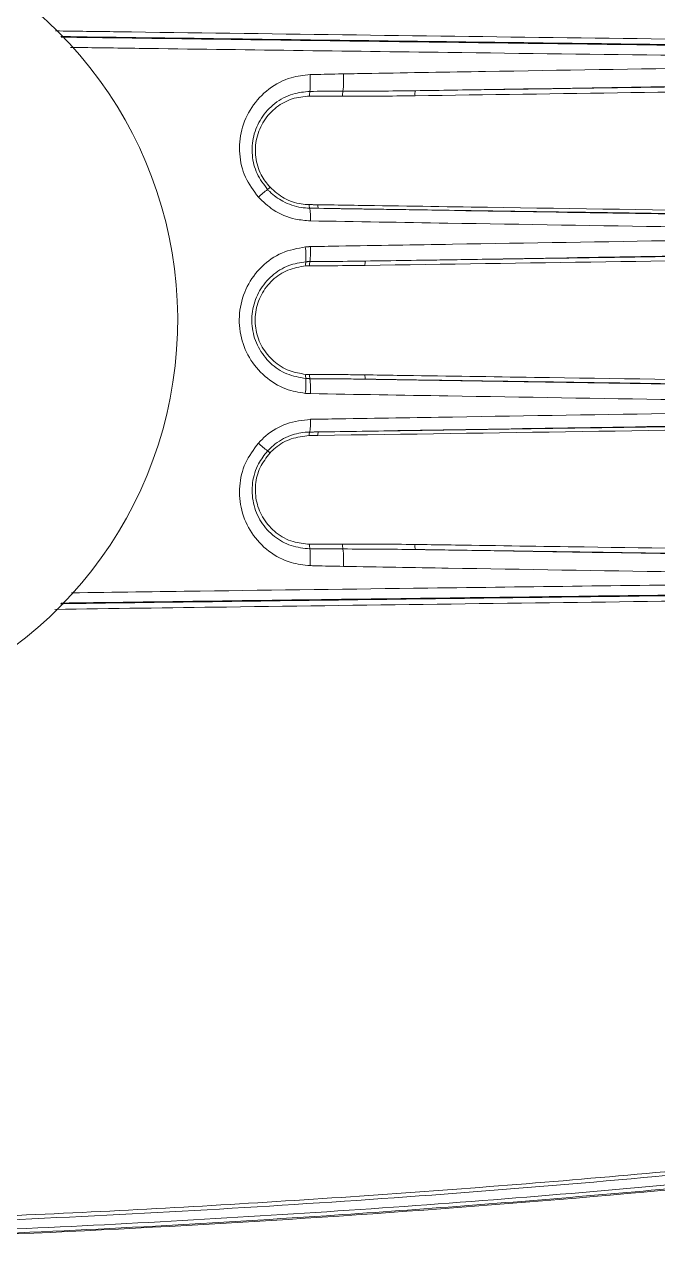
# Model space of a CAD drawing. Extents: x 11 to 120, y 2 to 94.
# Drawn here: x 91.847 to 94.179, y 37.116 to 41.608 of the extents above; entities that cross this region are included whole.
import ezdxf

# ---------------------------------------------------------------- set-up
doc = ezdxf.new("R2010")
doc.units = 0
doc.header["$MEASUREMENT"] = 0
doc.linetypes.add('SLD-Solid', pattern=[0])
doc.layers.add('OBJECT', color=7, linetype='CONTINUOUS')

msp = doc.modelspace()

# ---------------------------------------------------------------- linework, layer by layer
at = {"layer": 'OBJECT', "color": 7, "linetype": 'SLD-Solid', "lineweight": 15}
for centre, radius, start, end in [((90.9113, 40.5189), 1.5, 209.9264, 65.3757), ((92.4647, 41.3948), 0.4351, 355.5543, 3.6748), ((92.6425, 41.4029), 0.3799, 353.7289, 3.4162), ((92.9628, 41.3478), 0.0657, 168.3642, 183.5255), ((93.0754, 41.3476), 0.057, 166.0331, 184.269), ((93.322, 41.3506), 0.0369, 159.6956, 189.1897), ((92.9178, 40.7526), 0.3031, 125.3117, 133.7269), ((92.4418, 41.3369), 0.4518, 311.7546, 313.2406), ((92.9232, 40.9411), 0.0274, 173.821, 201.6966), ((92.6962, 40.8973), 0.2043, 356.3119, 9.492), ((92.9532, 40.9405), 0.0254, 172.7754, 203.0093), ((92.5619, 40.75), 0.3218, 357.1239, 6.8873), ((92.5594, 40.7729), 0.3411, 353.5371, 2.8148), ((92.9285, 40.7245), 0.0461, 168.3122, 187.4713), ((92.9436, 40.7219), 0.0469, 164.5301, 183.5845), ((93.1328, 40.7249), 0.0318, 158.9058, 188.0344), ((92.5619, 40.2878), 0.3218, 353.1127, 2.8761), ((92.9285, 40.3133), 0.0461, 172.5287, 191.6878), ((92.9436, 40.3159), 0.0469, 176.4155, 195.4699), ((92.5594, 40.2649), 0.3411, 357.1852, 6.4629), ((93.1328, 40.3129), 0.0318, 171.9656, 201.0942), ((92.6962, 40.1405), 0.2043, 350.508, 3.6881), ((92.9232, 40.0967), 0.0274, 158.3034, 186.179), ((92.9532, 40.0973), 0.0254, 156.9907, 187.2246), ((92.9178, 40.2852), 0.3031, 226.2731, 234.6883), ((92.4418, 39.7009), 0.4518, 46.7594, 48.2454), ((92.9628, 39.69), 0.0657, 176.4745, 191.6358), ((92.4647, 39.643), 0.4351, 356.3252, 4.4457), ((93.0754, 39.6902), 0.057, 175.731, 193.9669), ((92.6425, 39.6349), 0.3799, 356.5838, 6.2711), ((93.322, 39.6872), 0.0369, 170.8103, 200.3044), ((89.6113, 87.7669), 50.66, 272.14291, 276.67316)]:
    msp.add_arc(centre, radius, start, end, dxfattribs=at)
for points, knots in [([(91.9615, 41.5835), (92.0375, 41.5825), (92.3899, 41.5777), (93.018, 41.5693), (93.8458, 41.5584), (94.6728, 41.5478), (95.2231, 41.5408), (95.4983, 41.5374)], [0, 0, 0, 0, 0.064272, 0.298025, 0.531849, 0.765889, 1, 1, 1, 1]), ([(95.5014, 41.5175), (95.1223, 41.5222), (94.364, 41.5315), (93.2222, 41.5463), (92.4273, 41.5568), (92.0127, 41.5625), (91.9802, 41.563)], [0, 0, 0, 0, 0.323815, 0.647821, 0.972395, 1, 1, 1, 1]), ([(91.9823, 41.5606), (92.0208, 41.5601), (92.4485, 41.5542), (93.2651, 41.5434), (94.4315, 41.5283), (95.2072, 41.5187), (95.5951, 41.5139)], [0, 0, 0, 0, 0.031847, 0.354119, 0.676963, 1, 1, 1, 1]), ([(95.6006, 41.4772), (95.5658, 41.4776), (95.3921, 41.4796), (94.94, 41.4851), (94.2435, 41.4937), (93.3069, 41.5056), (92.5645, 41.5153), (92.1008, 41.5217), (92.0166, 41.5228)], [0, 0, 0, 0, 0.029188, 0.145942, 0.379457, 0.613044, 0.929688, 1, 1, 1, 1]), ([(93.0217, 41.4255), (93.0565, 41.4261), (93.231, 41.429), (93.6845, 41.4365), (94.3815, 41.4479), (95.0665, 41.459), (95.4724, 41.4655), (95.6006, 41.4676)], [0, 0, 0, 0, 0.040495, 0.202477, 0.526502, 0.850526, 1, 1, 1, 1]), ([(92.7083, 40.9716), (92.6907, 40.9954), (92.6554, 41.043), (92.6354, 41.1312), (92.6427, 41.2208), (92.6798, 41.3051), (92.7435, 41.3729), (92.8207, 41.4141), (92.8754, 41.4201), (92.8988, 41.4227)], [0, 0, 0, 0, 0.142439, 0.28529, 0.431186, 0.580958, 0.733779, 0.886153, 1, 1, 1, 1]), ([(92.8988, 41.4227), (92.9337, 41.4236), (92.9747, 41.4247), (93.0156, 41.4254), (93.0217, 41.4255)], [0, 0, 0, 0, 0.852454, 1, 1, 1, 1]), ([(95.4982, 41.3771), (95.4883, 41.3769), (95.4388, 41.3762), (95.2312, 41.3732), (94.5036, 41.3626), (93.8155, 41.3525), (93.2856, 41.3448)], [0, 0, 0, 0, 0.013409, 0.067044, 0.281584, 1, 1, 1, 1]), ([(95.5953, 41.3995), (95.2115, 41.3936), (94.4437, 41.3819), (93.6729, 41.3696), (93.2874, 41.3635)], [0, 0, 0, 0, 0.49985, 1, 1, 1, 1]), ([(92.7426, 40.9999), (92.7283, 41.0186), (92.6996, 41.0561), (92.6826, 41.1261), (92.6875, 41.1975), (92.7163, 41.2649), (92.7667, 41.3197), (92.8306, 41.3546), (92.8772, 41.359), (92.8984, 41.3611)], [0, 0, 0, 0, 0.139379, 0.278908, 0.421163, 0.568161, 0.719788, 0.872643, 1, 1, 1, 1]), ([(92.8972, 41.3438), (92.8753, 41.3417), (92.8314, 41.3375), (92.7725, 41.3046), (92.7261, 41.2547), (92.6985, 41.19), (92.695, 41.1197), (92.7135, 41.0555), (92.7395, 41.0226), (92.7513, 41.0078)], [0, 0, 0, 0, 0.140577, 0.28254, 0.431128, 0.583516, 0.734564, 0.880523, 1, 1, 1, 1]), ([(92.8984, 41.3611), (92.9331, 41.3612), (92.9737, 41.3614), (93.0142, 41.3614), (93.0201, 41.3614)], [0, 0, 0, 0, 0.856217, 1, 1, 1, 1]), ([(93.2856, 41.3448), (93.2411, 41.3442), (93.1521, 41.3431), (93.063, 41.3433), (93.0185, 41.3434)], [0, 0, 0, 0, 0.500172, 1, 1, 1, 1]), ([(93.0201, 41.3614), (93.0646, 41.3615), (93.1538, 41.3617), (93.2429, 41.3629), (93.2874, 41.3635)], [0, 0, 0, 0, 0.499804, 1, 1, 1, 1]), ([(92.9001, 40.8842), (92.8816, 40.8857), (92.8337, 40.8896), (92.7649, 40.9183), (92.7259, 40.9551), (92.7083, 40.9716)], [0, 0, 0, 0, 0.257997, 0.666581, 1, 1, 1, 1]), ([(92.8977, 40.931), (92.8871, 40.9316), (92.8529, 40.9336), (92.8006, 40.952), (92.7616, 40.9801), (92.7452, 40.9972), (92.7426, 40.9999)], [0, 0, 0, 0, 0.18435, 0.592456, 0.935104, 1, 1, 1, 1]), ([(92.7513, 41.0078), (92.768, 40.9932), (92.8014, 40.9638), (92.8543, 40.9465), (92.8861, 40.9447), (92.8959, 40.9441)], [0, 0, 0, 0, 0.407207, 0.815573, 1, 1, 1, 1]), ([(92.928, 40.9437), (92.9379, 40.9435), (92.9874, 40.9428), (93.1954, 40.9396), (94.0422, 40.9269), (94.8494, 40.9148), (95.4982, 40.905)], [0, 0, 0, 0, 0.011559, 0.057797, 0.242748, 1, 1, 1, 1]), ([(92.9298, 40.9305), (93.3747, 40.9233), (94.2648, 40.9089), (95.1517, 40.8951), (95.5953, 40.8882)], [0, 0, 0, 0, 0.499822, 1, 1, 1, 1]), ([(95.6006, 40.841), (95.5658, 40.8416), (95.392, 40.8443), (94.9398, 40.8513), (94.2432, 40.8623), (93.5166, 40.874), (93.0687, 40.8814), (92.9001, 40.8842)], [0, 0, 0, 0, 0.038714, 0.19357, 0.503334, 0.813098, 1, 1, 1, 1]), ([(92.9001, 40.7896), (92.935, 40.7902), (93.1096, 40.7931), (93.5634, 40.8006), (94.2609, 40.8119), (94.9864, 40.8236), (95.4325, 40.8306), (95.6006, 40.8333)], [0, 0, 0, 0, 0.038703, 0.193516, 0.503195, 0.812873, 1, 1, 1, 1]), ([(92.8814, 40.2492), (92.8572, 40.2533), (92.8032, 40.2626), (92.7296, 40.3083), (92.671, 40.3783), (92.6385, 40.4642), (92.6355, 40.5563), (92.6629, 40.6449), (92.7175, 40.7185), (92.7928, 40.7718), (92.8519, 40.783), (92.8814, 40.7886)], [0, 0, 0, 0, 0.092377, 0.205904, 0.319098, 0.43222, 0.545967, 0.660462, 0.7748, 0.887588, 1, 1, 1, 1]), ([(95.4982, 40.7561), (95.4883, 40.7559), (95.4388, 40.7552), (95.2309, 40.7521), (94.4418, 40.7404), (93.6923, 40.7292), (93.1013, 40.7204)], [0, 0, 0, 0, 0.012391, 0.061957, 0.260221, 1, 1, 1, 1]), ([(95.5953, 40.7757), (95.1808, 40.7693), (94.3515, 40.7564), (93.5193, 40.743), (93.1031, 40.7363)], [0, 0, 0, 0, 0.499843, 1, 1, 1, 1]), ([(92.8833, 40.3039), (92.8594, 40.3081), (92.8115, 40.3164), (92.75, 40.3583), (92.7052, 40.4168), (92.6825, 40.4873), (92.6843, 40.5606), (92.7098, 40.6291), (92.7562, 40.685), (92.8166, 40.723), (92.8619, 40.7304), (92.8833, 40.7339)], [0, 0, 0, 0, 0.112903, 0.225922, 0.339461, 0.452247, 0.563693, 0.674533, 0.786074, 0.898937, 1, 1, 1, 1]), ([(92.8828, 40.7186), (92.8604, 40.7148), (92.8157, 40.7073), (92.7582, 40.6686), (92.7161, 40.6144), (92.6948, 40.549), (92.6962, 40.4809), (92.7197, 40.4174), (92.7626, 40.3654), (92.8192, 40.3295), (92.8621, 40.3226), (92.8828, 40.3193)], [0, 0, 0, 0, 0.112979, 0.226062, 0.339335, 0.451495, 0.562085, 0.672053, 0.782914, 0.895436, 1, 1, 1, 1]), ([(93.1013, 40.7204), (93.0567, 40.7199), (92.9885, 40.719), (92.9204, 40.719), (92.8967, 40.719)], [0, 0, 0, 0, 0.653613, 1, 1, 1, 1]), ([(92.8983, 40.7345), (92.922, 40.7346), (92.9902, 40.7348), (93.0585, 40.7357), (93.1031, 40.7363)], [0, 0, 0, 0, 0.346361, 1, 1, 1, 1]), ([(92.8967, 40.3188), (92.9413, 40.3187), (93.0095, 40.3186), (93.0776, 40.3177), (93.1013, 40.3174)], [0, 0, 0, 0, 0.653616, 1, 1, 1, 1]), ([(93.1031, 40.3015), (93.0794, 40.3018), (93.0112, 40.3028), (92.943, 40.3031), (92.8983, 40.3033)], [0, 0, 0, 0, 0.346407, 1, 1, 1, 1]), ([(93.1013, 40.3174), (93.1112, 40.3172), (93.1607, 40.3165), (93.3686, 40.3134), (94.1577, 40.3017), (94.9071, 40.2905), (95.4982, 40.2817)], [0, 0, 0, 0, 0.012391, 0.061957, 0.260221, 1, 1, 1, 1]), ([(93.1031, 40.3015), (93.5191, 40.2948), (94.3513, 40.2814), (95.1805, 40.2686), (95.5953, 40.2622)], [0, 0, 0, 0, 0.499844, 1, 1, 1, 1]), ([(95.6006, 40.2045), (95.5658, 40.2051), (95.3921, 40.2078), (94.9401, 40.215), (94.2436, 40.2261), (93.517, 40.238), (93.0689, 40.2454), (92.9001, 40.2482)], [0, 0, 0, 0, 0.038703, 0.193516, 0.503195, 0.812873, 1, 1, 1, 1]), ([(92.9001, 40.1537), (92.935, 40.1542), (93.1096, 40.1571), (93.5635, 40.1645), (94.2612, 40.1758), (94.9867, 40.1872), (95.4327, 40.1942), (95.6006, 40.1968)], [0, 0, 0, 0, 0.038714, 0.19357, 0.503334, 0.813098, 1, 1, 1, 1]), ([(92.7083, 40.0662), (92.7173, 40.0753), (92.7471, 40.1054), (92.8113, 40.1433), (92.8705, 40.1502), (92.9001, 40.1537)], [0, 0, 0, 0, 0.177217, 0.589279, 1, 1, 1, 1]), ([(95.4982, 40.1328), (95.4883, 40.1327), (95.4387, 40.1319), (95.2308, 40.1288), (94.3839, 40.116), (93.5767, 40.1039), (92.928, 40.0942)], [0, 0, 0, 0, 0.011559, 0.057797, 0.242748, 1, 1, 1, 1]), ([(95.5953, 40.1496), (95.152, 40.1427), (94.2651, 40.1289), (93.375, 40.1145), (92.9298, 40.1073)], [0, 0, 0, 0, 0.499822, 1, 1, 1, 1]), ([(92.7426, 40.0379), (92.7495, 40.0447), (92.7735, 40.0685), (92.8226, 40.0959), (92.8705, 40.1061), (92.8947, 40.1067), (92.8977, 40.1068)], [0, 0, 0, 0, 0.1657, 0.581558, 0.946738, 1, 1, 1, 1]), ([(92.8959, 40.0937), (92.8735, 40.0912), (92.8286, 40.0862), (92.7802, 40.0583), (92.7577, 40.0363), (92.7513, 40.03)], [0, 0, 0, 0, 0.417952, 0.834104, 1, 1, 1, 1]), ([(92.8988, 39.6151), (92.8754, 39.6177), (92.8207, 39.6237), (92.7435, 39.6649), (92.6798, 39.7327), (92.6427, 39.817), (92.6354, 39.9066), (92.6554, 39.9948), (92.6907, 40.0424), (92.7083, 40.0662)], [0, 0, 0, 0, 0.113847, 0.266221, 0.419042, 0.568814, 0.71471, 0.857561, 1, 1, 1, 1]), ([(92.8984, 39.6767), (92.8748, 39.6792), (92.8275, 39.6841), (92.7645, 39.7203), (92.7152, 39.7743), (92.6862, 39.844), (92.683, 39.9196), (92.703, 39.9877), (92.7305, 40.0226), (92.7426, 40.0379)], [0, 0, 0, 0, 0.14155, 0.283786, 0.432636, 0.585436, 0.737167, 0.884055, 1, 1, 1, 1]), ([(92.7513, 40.03), (92.7379, 40.0127), (92.7111, 39.9781), (92.695, 39.9133), (92.6991, 39.8471), (92.7254, 39.7843), (92.772, 39.7332), (92.832, 39.6999), (92.8765, 39.6959), (92.8972, 39.694)], [0, 0, 0, 0, 0.138029, 0.276201, 0.417078, 0.56297, 0.714021, 0.86692, 1, 1, 1, 1]), ([(93.0201, 39.6764), (92.9853, 39.6765), (92.9448, 39.6765), (92.9042, 39.6767), (92.8984, 39.6767)], [0, 0, 0, 0, 0.856217, 1, 1, 1, 1]), ([(93.0185, 39.6944), (93.0631, 39.6945), (93.1521, 39.6947), (93.2411, 39.6936), (93.2856, 39.6931)], [0, 0, 0, 0, 0.500175, 1, 1, 1, 1]), ([(93.2874, 39.6744), (93.2429, 39.675), (93.1538, 39.6761), (93.0646, 39.6763), (93.0201, 39.6764)], [0, 0, 0, 0, 0.499849, 1, 1, 1, 1]), ([(93.2856, 39.6931), (93.2955, 39.6929), (93.3449, 39.6922), (93.5526, 39.6891), (94.2804, 39.6785), (94.9684, 39.6685), (95.4982, 39.6607)], [0, 0, 0, 0, 0.013409, 0.067044, 0.281584, 1, 1, 1, 1]), ([(93.2874, 39.6744), (93.6727, 39.6682), (94.4434, 39.6559), (95.2112, 39.6442), (95.5953, 39.6383)], [0, 0, 0, 0, 0.499851, 1, 1, 1, 1]), ([(93.0217, 39.6123), (92.9867, 39.613), (92.9457, 39.6138), (92.9048, 39.615), (92.8988, 39.6151)], [0, 0, 0, 0, 0.853893, 1, 1, 1, 1]), ([(95.6006, 39.5702), (95.5658, 39.5708), (95.3923, 39.5736), (94.9407, 39.5808), (94.2448, 39.5921), (93.5584, 39.6034), (93.1504, 39.6102), (93.0217, 39.6123)], [0, 0, 0, 0, 0.040495, 0.202477, 0.526502, 0.850527, 1, 1, 1, 1]), ([(92.0205, 39.515), (92.1785, 39.5172), (92.6162, 39.5231), (93.4324, 39.5338), (94.4685, 39.547), (95.2232, 39.5561), (95.6006, 39.5606)], [0, 0, 0, 0, 0.132035, 0.36584, 0.68292, 1, 1, 1, 1]), ([(95.4983, 39.5004), (95.4785, 39.5002), (95.3792, 39.4989), (94.962, 39.4937), (94.2889, 39.4851), (93.4188, 39.4738), (92.6562, 39.4637), (92.169, 39.4571), (91.9582, 39.4542)], [0, 0, 0, 0, 0.016887, 0.084436, 0.354644, 0.588179, 0.821784, 1, 1, 1, 1]), ([(91.9793, 39.4748), (92.011, 39.4753), (92.4241, 39.4809), (93.2182, 39.4914), (94.3611, 39.5062), (95.1212, 39.5156), (95.5014, 39.5203)], [0, 0, 0, 0, 0.026902, 0.350828, 0.675318, 1, 1, 1, 1]), ([(95.5951, 39.5239), (95.2083, 39.5191), (94.4345, 39.5095), (93.2692, 39.4944), (92.4513, 39.4837), (92.0215, 39.4778), (91.9817, 39.4772)], [0, 0, 0, 0, 0.322027, 0.644246, 0.96704, 1, 1, 1, 1]), ([(89.6113, 37.1752), (89.7704, 37.1756), (90.2795, 37.177), (91.1525, 37.1949), (92.2298, 37.2387), (93.3206, 37.3074), (94.4106, 37.3981), (95.1357, 37.4785), (95.4983, 37.5187)], [0, 0, 0, 0, 0.080895, 0.258852, 0.443922, 0.629078, 0.814495, 1, 1, 1, 1]), ([(95.5, 37.5043), (95.0121, 37.4512), (94.0358, 37.3449), (92.5648, 37.2404), (91.0896, 37.1728), (90.1042, 37.1647), (89.6113, 37.1606)], [0, 0, 0, 0, 0.249466, 0.499144, 0.749465, 1, 1, 1, 1]), ([(90.2584, 37.1301), (90.6952, 37.1389), (91.5691, 37.1564), (92.8796, 37.2266), (94.1896, 37.326), (95.0608, 37.4215), (95.4966, 37.4693)], [0, 0, 0, 0, 0.249577, 0.499323, 0.749577, 1, 1, 1, 1]), ([(95.4983, 37.4548), (95.4884, 37.4537), (95.4387, 37.4479), (95.2301, 37.4238), (94.7132, 37.3673), (93.9166, 37.2915), (92.8308, 37.2096), (91.6146, 37.1433), (90.7171, 37.1249), (90.2682, 37.1156)], [0, 0, 0, 0, 0.005722, 0.028608, 0.120153, 0.30325, 0.486414, 0.743116, 1, 1, 1, 1])]:
    msp.add_open_spline(points, degree=3, knots=knots, dxfattribs=at)
for points in [[(93.2874, 41.3635), (95.5, 41.3963)], [(93.0185, 41.3434), (92.8972, 41.3438)], [(92.8959, 40.9441), (92.928, 40.9437)], [(92.9298, 40.9305), (92.8977, 40.931)], [(95.5, 40.8919), (92.9298, 40.9305)], [(92.8814, 40.7886), (92.9001, 40.7896)], [(93.1031, 40.7363), (95.5, 40.7722)], [(92.8967, 40.719), (92.8828, 40.7186)], [(92.8833, 40.7339), (92.8983, 40.7345)], [(92.8828, 40.3193), (92.8967, 40.3188)], [(92.8983, 40.3033), (92.8833, 40.3039)], [(95.5, 40.2656), (93.1031, 40.3015)], [(92.9001, 40.2482), (92.8814, 40.2492)], [(92.9298, 40.1073), (95.5, 40.1459)], [(92.928, 40.0942), (92.8959, 40.0937)], [(92.8977, 40.1068), (92.9298, 40.1073)], [(92.8972, 39.694), (93.0185, 39.6944)], [(95.5, 39.6415), (93.2874, 39.6744)]]:
    msp.add_open_spline(points, degree=1, dxfattribs=at)

doc.saveas('drawing.dxf')
